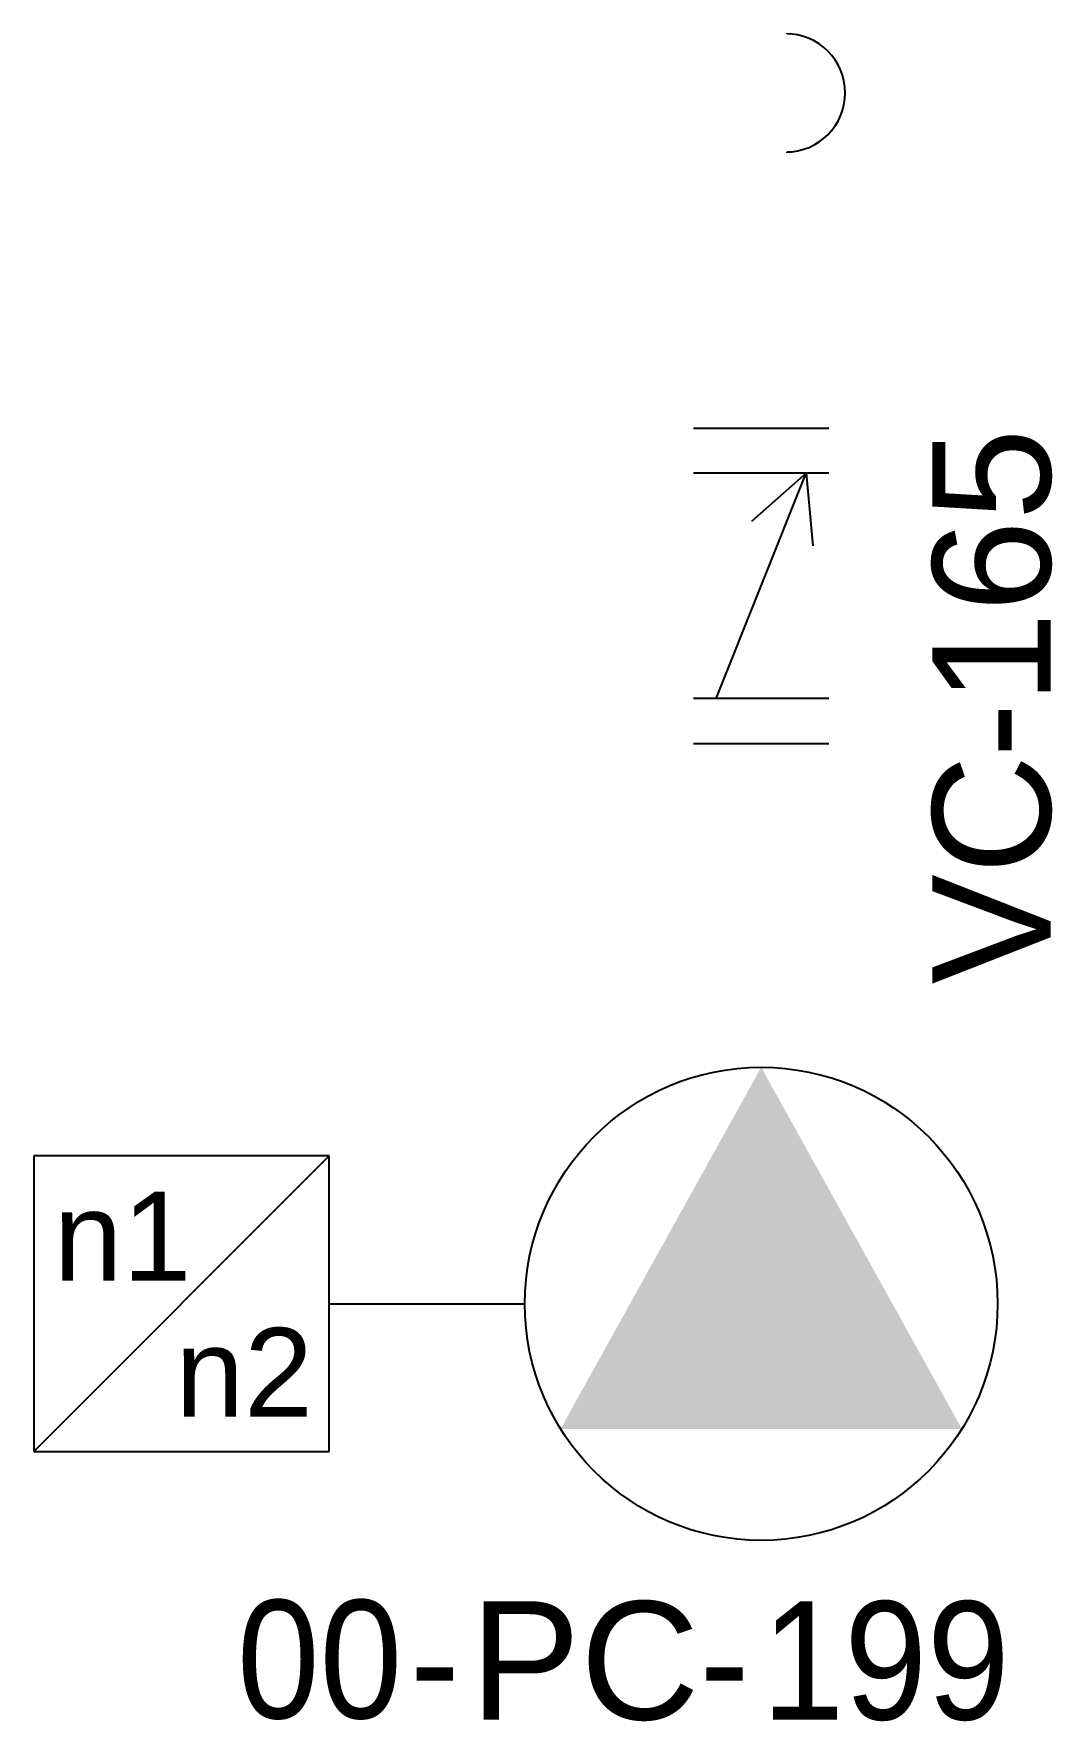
# Model space of a CAD drawing. Header units: millimetres. Extents: x 12.2 to 29.4, y 15.1 to 43.7.
import ezdxf
from ezdxf.enums import TextEntityAlignment as Align

# ---------------------------------------------------------------- set-up
doc = ezdxf.new("R2010")
doc.units = ezdxf.units.MM
doc.set_wipeout_variables(frame=1)
doc.layers.add('equipment', color=5, linetype='Continuous')
doc.layers.add('valve', color=7, linetype='Continuous')
doc.layers.add('sewer', color=7, linetype='Continuous', true_color=0x1c2600)
doc.styles.add('CentrifugalVFDdrive_RASPump_L_SB$0$Organica', font='arial.ttf')
doc.styles.add('RefPIDWasteSludgeChamber - EQ$0$Organica', font='arial.ttf')

# ---------------------------------------------------------------- blocks, each defined once
blk = doc.blocks.new('*U2')
at = {"insert": (-1.977, -3.896), "char_height": 2, "width": 5.34017, "attachment_point": 6, "style": 'RefPIDWasteSludgeChamber - EQ$0$Organica'}
blk.add_mtext('-', dxfattribs=at)
at = {"style": 'RefPIDWasteSludgeChamber - EQ$0$Organica'}
for tag, flags, p in [('EQUIP_TYPE', 1, (-8.632, 62.539)), ('NOTE', 1, (-8.632, 59.539)), ('NOTE_CHINESE', 1, (-8.632, 56.539)), ('AREA_CODE', 1, (-8.632, 53.539)), ('DI', 1, (-8.632, 50.539)), ('DO', 1, (-8.632, 47.539)), ('AI', 1, (-8.632, 44.539)), ('AO', 1, (-8.632, 41.539)), ('PB', 1, (-8.632, 38.539)), ('PO', 1, (-8.632, 35.539)), ('SP_ACTUATED', 1, (-8.632, 32.539)), ('SIZE', 1, (-8.632, 23.539)), ('MATERIAL', 1, (-8.632, 19.539)), ('PRESSURE', 1, (-8.632, 15.539)), ('TAG', 8, (0.332, -3.896))]:
    blk.add_attdef(tag, text='', height=2, dxfattribs=dict(at, flags=flags)).set_placement(p, align=Align.MIDDLE_CENTER)
blk.add_attdef('TAG_ID', text='', height=2, dxfattribs=at).set_placement((-2.86, -3.896), align=Align.MIDDLE_RIGHT)
blk.add_wipeout([(-2.667, 1.143), (2.667, 1.143), (2.667, -1.143), (-2.667, -1.143)])
for p, q in [((-2.667, 1.143), (-2.667, -1.143)), ((-1.905, -1.143), (-1.905, 1.143)), ((1.905, -1.143), (1.905, 1.143)), ((2.667, 1.143), (2.667, -1.143)), ((-1.905, 0.762), (1.905, -0.762)), ((1.905, -0.762), (1.088, 0.167)), ((1.905, -0.762), (0.673, -0.871))]:
    blk.add_line(p, q)
blk = doc.blocks.new('*U1174')
for p, q in [((-7.309, 2.5), (-12.309, 2.5)), ((-12.309, 2.5), (-12.309, -2.5)), ((-12.309, -2.5), (-7.309, 2.5)), ((-7.309, -2.5), (-7.309, 2.5)), ((-7.309, 0), (-4, 0)), ((-12.309, -2.5), (-7.309, -2.5))]:
    blk.add_line(p, q)
blk.add_circle((0, 0), 4)
blk.add_solid([(-3.395, -2.115), (0, 4), (3.395, -2.115)])
at = {"style": 'CentrifugalVFDdrive_RASPump_L_SB$0$Organica'}
for s, p in [('n1', (-11.973, 0.394)), ('n2', (-9.914, -1.908))]:
    blk.add_text(s, height=1.5, dxfattribs=at).set_placement(p)
at = {"char_height": 2, "width": 5.34017, "attachment_point": 6, "line_spacing_factor": 0.9, "style": 'CentrifugalVFDdrive_RASPump_L_SB$0$Organica'}
for insert in [(-5.103, -6.031), (-0.203, -6.031)]:
    blk.add_mtext('{\\W0.9;-}', dxfattribs=dict(at, insert=insert))
at = {"style": 'CentrifugalVFDdrive_RASPump_L_SB$0$Organica', "flags": 1}
for tag, p in [('PUMP_TYPE', (-13.946, 99.737)), ('NOTE', (-13.946, 96.737)), ('NOTE_CHINESE', (-13.946, 93.737)), ('MATERIAL_HOUSING', (-13.946, 90.635)), ('MATERIAL_IMPELLER', (-13.946, 87.635)), ('MATERIAL_SCREW', (-13.946, 84.635)), ('INSTALLED_POWER', (-13.946, 81.431)), ('CONSUMED_POWER', (-13.946, 78.431)), ('MODEL', (-13.946, 75.318)), ('MANUFACTURE', (-13.946, 72.214)), ('UNIT_CAPACITY', (-13.418, 69.056)), ('SP_CAPACITY', (-13.418, 66.159)), ('UNIT_HEAD', (-13.418, 63.056)), ('SP_HEAD', (-13.418, 60.056)), ('INSTALLATION', (-13.418, 56.954)), ('STB_DTY', (-13.418, 53.632)), ('RUNNINGHOURS', (-13.418, 50.632)), ('FC-MAN', (-13.851, 47.704)), ('FC-MOD', (-13.851, 44.6)), ('DI', (-13.851, 41.6)), ('DO', (-13.851, 38.6)), ('AI', (-13.851, 35.6)), ('AO', (-13.851, 32.6)), ('PB', (-13.851, 29.6)), ('PO', (-13.851, 26.6)), ('PROCESSUNITAREA', (-13.851, 23.6))]:
    blk.add_attdef(tag, text='', height=2, dxfattribs=at).set_placement(p, align=Align.MIDDLE_CENTER)
at = {"style": 'CentrifugalVFDdrive_RASPump_L_SB$0$Organica', "width": 0.9}
blk.add_attdef('AREA_CODE', text='', height=2, dxfattribs=at).set_placement((-6.074, -6.01), align=Align.MIDDLE_RIGHT)
at = {"style": 'CentrifugalVFDdrive_RASPump_L_SB$0$Organica'}
blk.add_attdef('TAG_ID', text='', height=2, dxfattribs=at).set_placement((-1.044, -6.031), align=Align.MIDDLE_RIGHT)
at = {"style": 'CentrifugalVFDdrive_RASPump_L_SB$0$Organica', "width": 0.9, "flags": 8}
blk.add_attdef('TAG', text='', height=2, dxfattribs=at).set_placement((2.106, -6.031), align=Align.MIDDLE_CENTER)
blk = doc.blocks.new('break')
blk.add_arc((0, 0), 1, 270, 90)
blk.add_wipeout([(-0.12, -0.113), (-0.12, -0.887), (0, -1), (0.12, -0.887), (0.12, -0.113), (0, 0)])
blk.add_wipeout([(-0.12, 0.113), (-0.12, 0.887), (0, 1), (0.12, 0.887), (0.12, 0.113), (0, 0)])

msp = doc.modelspace()

# ---------------------------------------------------------------- block references
at = {"layer": 'equipment'}
ref = msp.add_blockref('*U1174', (24.487, 22.201), dxfattribs=at)
ref.add_attrib('TAG', '199', dxfattribs={"layer": '0', "height": 2, "style": 'CentrifugalVFDdrive_RASPump_L_SB$0$Organica', "width": 0.9}).set_placement((26.593, 16.17), align=Align.MIDDLE_CENTER)
ref.add_attrib('AREA_CODE', '00', dxfattribs={"layer": '0', "height": 2, "style": 'CentrifugalVFDdrive_RASPump_L_SB$0$Organica', "width": 0.9}).set_placement((18.413, 16.191), align=Align.MIDDLE_RIGHT)
ref.add_attrib('TAG_ID', 'PC', dxfattribs={"layer": '0', "height": 2, "style": 'CentrifugalVFDdrive_RASPump_L_SB$0$Organica'}).set_placement((23.443, 16.17), align=Align.MIDDLE_RIGHT)
at = {"layer": 'sewer', "lineweight": 25, "ltscale": 0.5}
msp.add_blockref('break', (24.907, 42.68), dxfattribs=at)
at = {"layer": 'valve', "rotation": 90}
msp.add_blockref('*U2', (24.487, 34.344), dxfattribs=at).add_auto_attribs({'TAG': '165', 'TAG_ID': 'VC'})

doc.saveas('drawing.dxf')
